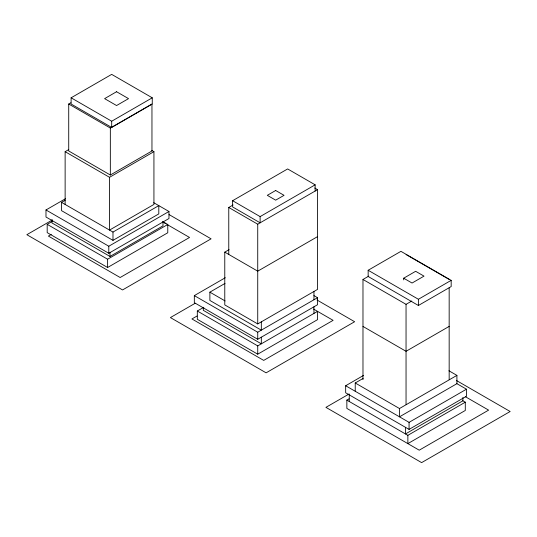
<?xml version="1.0" encoding="UTF-8"?>
<svg xmlns="http://www.w3.org/2000/svg" width="537" height="537" viewBox="0 0 537 537"><rect width="100%" height="100%" fill="white"/><g stroke="black" fill="none" stroke-linecap="round" stroke-linejoin="round"><path stroke-width="0.81" d="M71.112 97.801L111.676 74.381L152.26 97.808L152.26 104.024L111.689 127.45L71.112 104.017L71.112 97.801L111.689 121.228L152.26 97.808M68.723 104.017L110.34 128.048L151.958 104.017L151.958 150.984L110.34 175.015L68.723 150.984L68.723 104.017L70.871 102.775M65.131 204.443L65.131 151.676L68.709 149.608M153.73 202.691L168.967 211.491L168.967 218.532L108.796 253.276L45.987 217.015L45.987 209.967L65.568 198.67M61.54 202.375L112.985 232.071L158.798 205.617L158.798 213.907L112.985 240.361L61.54 210.658L61.54 202.375L65.125 200.308M109.528 177.304L153.931 151.669L153.931 204.436L109.528 230.078L109.528 177.304L65.131 151.676M52.243 220.036L26.85 234.696L122.55 289.946L211.081 238.837L169.027 214.565M162.738 221.566L167.772 224.473L167.772 232.763L107.601 267.5L47.189 232.622L47.189 224.338L52.264 221.405M51.277 234.407L48.384 236.079L120.16 277.515L189.548 237.461L167.067 224.479M45.987 209.967L108.796 246.228L168.967 211.491M51.975 219.64L51.975 222.956L109.991 256.451L162.986 225.855L162.986 221.714M47.189 224.338L107.601 259.217L167.772 224.473M315.152 184.829L260.123 216.599L260.123 222.815L232.608 206.926L232.608 200.71L287.637 168.94L315.152 184.829L315.152 191.044M228.769 254.444L228.769 207.477L233.098 204.98M228.769 207.477L257.733 224.197L317.548 189.662L317.548 289.396L257.733 323.932L224.775 304.902L224.775 252.135L229.098 249.638M313.944 295.605L317.548 297.686L317.548 304.727L257.733 339.263L194.327 302.66L194.327 295.612L225.318 277.723M261.324 321.858L261.324 330.148L209.88 300.445L209.88 292.162L225.023 283.415M195.079 303.331L170.404 317.575L266.11 372.832L354.635 321.723L316.931 299.955M317.548 236.629L257.733 271.165L224.775 252.135M197.321 311.017L257.733 345.895L317.548 311.359L317.548 319.649L257.733 354.185L197.321 319.3L197.321 311.017L203.805 307.271M196.998 316.038L191.937 318.958L263.714 360.401L333.101 320.341L313.521 309.037M194.327 295.612L257.733 332.222L317.548 297.686M368.154 270.265L400.931 251.336L451.174 280.348L451.174 286.563L418.397 305.486L368.154 276.481L368.154 270.265L418.397 299.27L451.174 280.348M362.978 379.605L362.978 279.468L368.724 276.146M403.683 278.206L415.645 271.299L424.015 276.132L412.054 283.039L403.683 278.206L403.683 279.884M362.978 279.468L406.046 304.331L411.792 301.009M456.396 383.378L466.485 389.197L466.485 396.246L409.066 429.399L345.66 392.789L345.66 385.747L363.603 375.383M449.167 326.395L406.046 351.299L362.978 326.436M355.232 391.272L355.232 382.982L363.126 378.424M349.144 393.957L325.919 407.361L421.626 462.619L510.15 411.51L456.497 380.532M465.418 396.729L488.616 410.127L419.229 450.187L346.855 408.402L346.855 400.112L349.01 398.87M399.494 408.536L456.913 375.383L456.913 383.673L399.494 416.826L399.494 408.536L355.232 382.982M345.66 385.747L409.066 422.351L466.485 389.197M407.865 435.332L465.29 402.186L465.29 410.469L407.865 443.622L407.865 435.332L346.855 400.112M314.648 187.99L317.548 189.662M406.106 254.572L449.167 279.435M151.783 150.427L153.931 151.669M232.608 200.71L260.123 216.599M448.932 370.778L456.913 375.383M164.168 222.808L165.618 223.647M462.384 400.508L465.29 402.186M209.88 292.162L225.097 300.942M462.894 397.487L462.894 400.803L405.475 433.956L405.475 427.324M449.167 287.819L449.167 379.572M418.397 299.27L418.397 305.486M409.066 422.351L409.066 429.399M406.046 304.331L406.046 404.468M349.251 394.863L349.251 401.495M313.957 291.47L313.957 299.76M313.957 306.802L313.957 313.433M261.324 337.189L261.324 343.821L203.301 310.326L203.301 307.835M257.733 224.197L257.733 323.932M257.733 332.222L257.733 339.263M257.733 345.895L257.733 354.185M112.985 232.071L112.985 240.361M111.689 121.228L111.689 127.45M110.34 128.048L110.34 175.015M109.991 252.309L109.991 256.451M108.796 246.228L108.796 253.276M107.601 259.217L107.601 267.5M116.569 91.726L104.608 98.633L116.569 105.541L128.538 98.633L116.569 91.726M275.676 190.494L267.305 195.327L275.676 200.16L284.053 195.327L275.676 190.494"/></g></svg>
